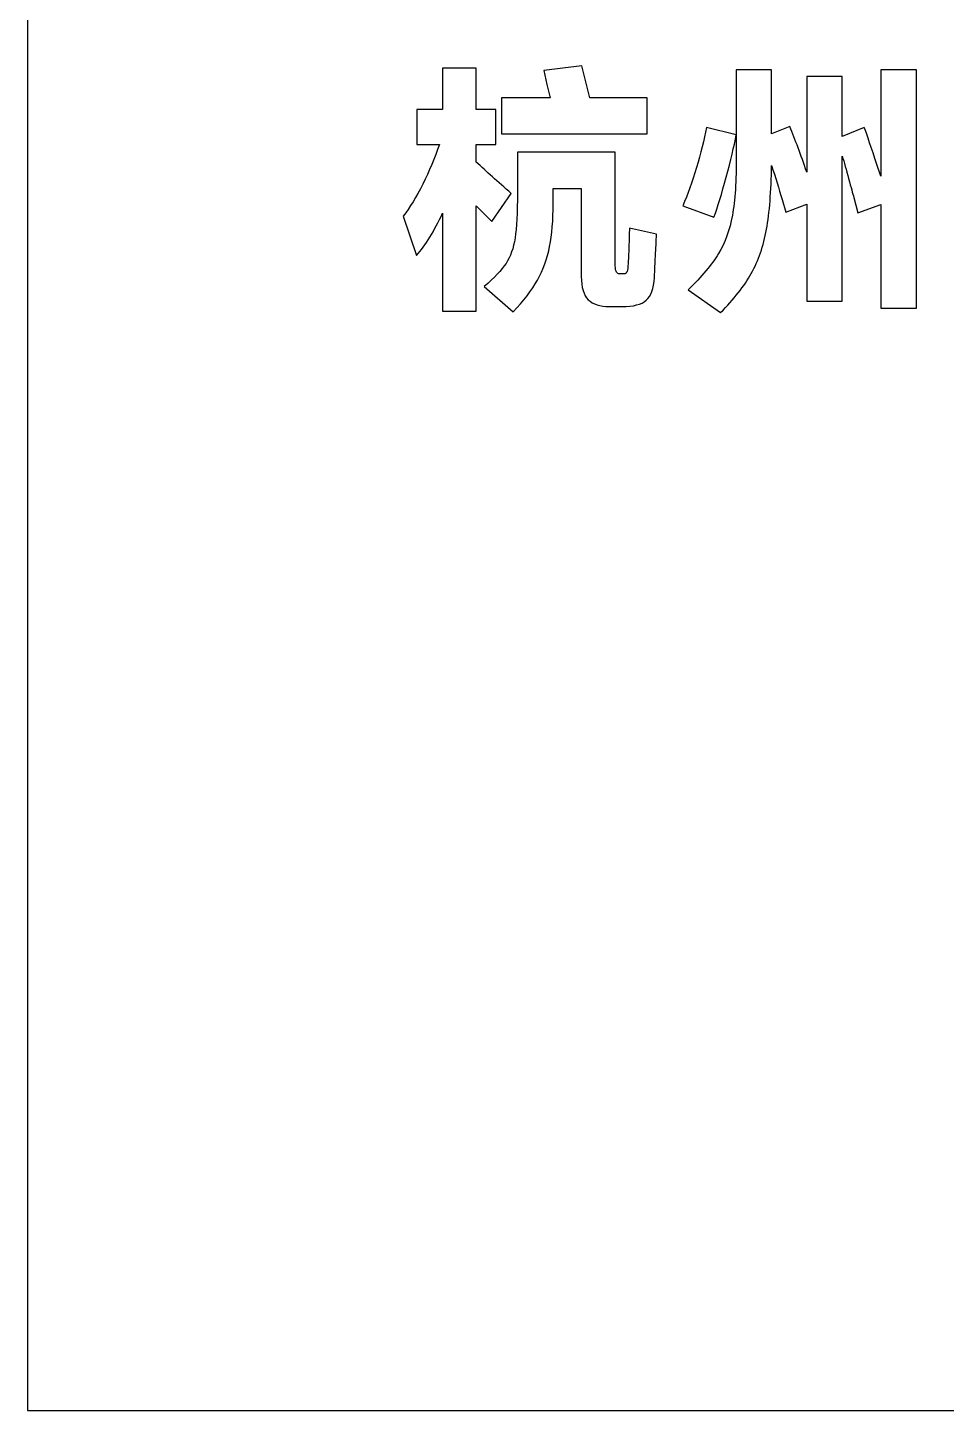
# Model space of a CAD drawing. Header units: centimetres. Extents: x -4.1 to 4.4, y -13.6 to 13.3.
# Drawn here: x -4.028 to -1.99, y -13.586 to -10.518 of the extents above; entities that cross this region are included whole.
import ezdxf

# ---------------------------------------------------------------- set-up
doc = ezdxf.new("R2010")
doc.units = ezdxf.units.CM
doc.header["$MEASUREMENT"] = 0
doc.layers.add('layer 1', color=7, linetype='Continuous')

msp = doc.modelspace()

# ---------------------------------------------------------------- linework, layer by layer
at = {"layer": 'layer 1', "color": 7}
msp.add_lwpolyline([(-4.02827, -13.58641), (4.35069, -13.58641), (4.35069, -5.20745), (-4.02827, -5.20745), (-4.02827, -13.58641)], close=True, dxfattribs=at)
at = {"layer": 'layer 1', "color": 250}
for points, knots in [([(-2.99795, -10.94796), (-2.99795, -10.94796), (-3.01427, -10.93164), (-3.01427, -10.93164), (-3.01427, -10.93164), (-3.01427, -10.93164), (-3.03292, -10.91357), (-3.03292, -10.91357), (-3.03292, -10.91357), (-3.03292, -10.91357), (-3.03292, -11.14734), (-3.03292, -11.14734), (-3.03292, -11.14734), (-3.03292, -11.14734), (-3.10754, -11.14734), (-3.10754, -11.14734), (-3.10754, -11.14734), (-3.10754, -11.14734), (-3.10754, -10.92931), (-3.10754, -10.92931), (-3.10754, -10.92931), (-3.1262, -10.96934), (-3.14544, -11.00082), (-3.16526, -11.02375), (-3.16526, -11.02375), (-3.16526, -11.02375), (-3.19499, -10.93631), (-3.19499, -10.93631), (-3.19499, -10.93631), (-3.18022, -10.91726), (-3.16574, -10.89355), (-3.15156, -10.86518), (-3.15156, -10.86518), (-3.13737, -10.83681), (-3.12503, -10.80747), (-3.11454, -10.77715), (-3.11454, -10.77715), (-3.11454, -10.77715), (-3.16468, -10.77715), (-3.16468, -10.77715), (-3.16468, -10.77715), (-3.16468, -10.77715), (-3.16468, -10.69962), (-3.16468, -10.69962), (-3.16468, -10.69962), (-3.16468, -10.69962), (-3.10754, -10.69962), (-3.10754, -10.69962), (-3.10754, -10.69962), (-3.10754, -10.69962), (-3.10754, -10.60809), (-3.10754, -10.60809), (-3.10754, -10.60809), (-3.10754, -10.60809), (-3.03292, -10.60809), (-3.03292, -10.60809), (-3.03292, -10.60809), (-3.03292, -10.60809), (-3.03292, -10.69962), (-3.03292, -10.69962), (-3.03292, -10.69962), (-3.03292, -10.69962), (-2.98978, -10.69962), (-2.98978, -10.69962), (-2.98978, -10.69962), (-2.98978, -10.69962), (-2.98978, -10.77715), (-2.98978, -10.77715), (-2.98978, -10.77715), (-2.98978, -10.77715), (-3.03292, -10.77715), (-3.03292, -10.77715), (-3.03292, -10.77715), (-3.03292, -10.77715), (-3.03292, -10.81621), (-3.03292, -10.81621), (-3.03292, -10.81621), (-3.01077, -10.83681), (-2.98493, -10.85994), (-2.95539, -10.88559), (-2.95539, -10.88559), (-2.95539, -10.88559), (-2.99795, -10.94796), (-2.99795, -10.94796)], [0, 0, 0, 0, 0.0454545, 0.0454545, 0.0454545, 0.0454545, 0.0909091, 0.0909091, 0.0909091, 0.0909091, 0.1363636, 0.1363636, 0.1363636, 0.1363636, 0.1818182, 0.1818182, 0.1818182, 0.1818182, 0.2272727, 0.2272727, 0.2272727, 0.2272727, 0.2727273, 0.2727273, 0.2727273, 0.2727273, 0.3181818, 0.3181818, 0.3181818, 0.3181818, 0.3636364, 0.3636364, 0.3636364, 0.3636364, 0.4090909, 0.4090909, 0.4090909, 0.4090909, 0.4545455, 0.4545455, 0.4545455, 0.4545455, 0.5, 0.5, 0.5, 0.5, 0.5454545, 0.5454545, 0.5454545, 0.5454545, 0.5909091, 0.5909091, 0.5909091, 0.5909091, 0.6363636, 0.6363636, 0.6363636, 0.6363636, 0.6818182, 0.6818182, 0.6818182, 0.6818182, 0.7272727, 0.7272727, 0.7272727, 0.7272727, 0.7727273, 0.7727273, 0.7727273, 0.7727273, 0.8181818, 0.8181818, 0.8181818, 0.8181818, 0.8636364, 0.8636364, 0.8636364, 0.8636364, 0.9090909, 0.9090909, 0.9090909, 0.9090909, 1, 1, 1, 1]), ([(-2.65399, -10.67397), (-2.65399, -10.67397), (-2.65399, -10.75325), (-2.65399, -10.75325), (-2.65399, -10.75325), (-2.65399, -10.75325), (-2.97696, -10.75325), (-2.97696, -10.75325), (-2.97696, -10.75325), (-2.97696, -10.75325), (-2.97696, -10.67397), (-2.97696, -10.67397), (-2.97696, -10.67397), (-2.97696, -10.67397), (-2.86911, -10.67397), (-2.86911, -10.67397), (-2.86911, -10.67397), (-2.86911, -10.67397), (-2.87611, -10.64424), (-2.87611, -10.64424), (-2.87611, -10.64424), (-2.87611, -10.64424), (-2.8831, -10.61334), (-2.8831, -10.61334), (-2.8831, -10.61334), (-2.8831, -10.61334), (-2.79857, -10.60285), (-2.79857, -10.60285), (-2.79857, -10.60285), (-2.79857, -10.60285), (-2.78108, -10.67397), (-2.78108, -10.67397), (-2.78108, -10.67397), (-2.78108, -10.67397), (-2.65399, -10.67397), (-2.65399, -10.67397)], [0, 0, 0, 0, 0.1, 0.1, 0.1, 0.1, 0.2, 0.2, 0.2, 0.2, 0.3, 0.3, 0.3, 0.3, 0.4, 0.4, 0.4, 0.4, 0.5, 0.5, 0.5, 0.5, 0.6, 0.6, 0.6, 0.6, 0.7, 0.7, 0.7, 0.7, 0.8, 0.8, 0.8, 0.8, 1, 1, 1, 1]), ([(-2.13515, -10.61159), (-2.13515, -10.61159), (-2.05587, -10.61159), (-2.05587, -10.61159), (-2.05587, -10.61159), (-2.05587, -10.61159), (-2.05587, -11.14034), (-2.05587, -11.14034), (-2.05587, -11.14034), (-2.05587, -11.14034), (-2.13515, -11.14034), (-2.13515, -11.14034), (-2.13515, -11.14034), (-2.13515, -11.14034), (-2.13515, -10.91065), (-2.13515, -10.91065), (-2.13515, -10.91065), (-2.13515, -10.91065), (-2.18645, -10.92873), (-2.18645, -10.92873), (-2.18645, -10.92873), (-2.18645, -10.92873), (-2.1952, -10.89491), (-2.1952, -10.89491), (-2.1952, -10.89491), (-2.19753, -10.88636), (-2.20132, -10.87237), (-2.20657, -10.85294), (-2.20657, -10.85294), (-2.21181, -10.83351), (-2.21657, -10.8168), (-2.22085, -10.8028), (-2.22085, -10.8028), (-2.22085, -10.8028), (-2.22085, -11.1246), (-2.22085, -11.1246), (-2.22085, -11.1246), (-2.22085, -11.1246), (-2.29955, -11.1246), (-2.29955, -11.1246), (-2.29955, -11.1246), (-2.29955, -11.1246), (-2.29955, -10.90949), (-2.29955, -10.90949), (-2.29955, -10.90949), (-2.29955, -10.90949), (-2.3456, -10.92756), (-2.3456, -10.92756), (-2.3456, -10.92756), (-2.3456, -10.92756), (-2.35435, -10.899), (-2.35435, -10.899), (-2.35435, -10.899), (-2.36134, -10.87529), (-2.36912, -10.85022), (-2.37767, -10.82379), (-2.37767, -10.82379), (-2.37844, -10.88131), (-2.38214, -10.92853), (-2.38874, -10.96545), (-2.38874, -10.96545), (-2.39535, -11.00238), (-2.40662, -11.03502), (-2.42256, -11.06339), (-2.42256, -11.06339), (-2.43849, -11.09176), (-2.46123, -11.12072), (-2.49076, -11.15026), (-2.49076, -11.15026), (-2.49076, -11.15026), (-2.56247, -11.09954), (-2.56247, -11.09954), (-2.56247, -11.09954), (-2.53254, -11.07039), (-2.5102, -11.04367), (-2.49543, -11.01938), (-2.49543, -11.01938), (-2.48066, -10.99509), (-2.47036, -10.96672), (-2.46453, -10.93426), (-2.46453, -10.93426), (-2.4587, -10.90181), (-2.45578, -10.8578), (-2.45578, -10.80222), (-2.45578, -10.80222), (-2.45578, -10.80222), (-2.45578, -10.61159), (-2.45578, -10.61159), (-2.45578, -10.61159), (-2.45578, -10.61159), (-2.37767, -10.61159), (-2.37767, -10.61159), (-2.37767, -10.61159), (-2.37767, -10.61159), (-2.37767, -10.75384), (-2.37767, -10.75384), (-2.37767, -10.75384), (-2.37767, -10.75384), (-2.33686, -10.73751), (-2.33686, -10.73751), (-2.33686, -10.73751), (-2.3252, -10.76627), (-2.31276, -10.79989), (-2.29955, -10.83837), (-2.29955, -10.83837), (-2.29955, -10.83837), (-2.29955, -10.62617), (-2.29955, -10.62617), (-2.29955, -10.62617), (-2.29955, -10.62617), (-2.22085, -10.62617), (-2.22085, -10.62617), (-2.22085, -10.62617), (-2.22085, -10.62617), (-2.22085, -10.75908), (-2.22085, -10.75908), (-2.22085, -10.75908), (-2.22085, -10.75908), (-2.17188, -10.73926), (-2.17188, -10.73926), (-2.17188, -10.73926), (-2.16527, -10.75714), (-2.15594, -10.78454), (-2.1439, -10.82146), (-2.1439, -10.82146), (-2.1439, -10.82146), (-2.13515, -10.84769), (-2.13515, -10.84769), (-2.13515, -10.84769), (-2.13515, -10.84769), (-2.13515, -10.61159), (-2.13515, -10.61159)], [0, 0, 0, 0, 0.0294118, 0.0294118, 0.0294118, 0.0294118, 0.0588235, 0.0588235, 0.0588235, 0.0588235, 0.0882353, 0.0882353, 0.0882353, 0.0882353, 0.1176471, 0.1176471, 0.1176471, 0.1176471, 0.1470588, 0.1470588, 0.1470588, 0.1470588, 0.1764706, 0.1764706, 0.1764706, 0.1764706, 0.2058824, 0.2058824, 0.2058824, 0.2058824, 0.2352941, 0.2352941, 0.2352941, 0.2352941, 0.2647059, 0.2647059, 0.2647059, 0.2647059, 0.2941176, 0.2941176, 0.2941176, 0.2941176, 0.3235294, 0.3235294, 0.3235294, 0.3235294, 0.3529412, 0.3529412, 0.3529412, 0.3529412, 0.3823529, 0.3823529, 0.3823529, 0.3823529, 0.4117647, 0.4117647, 0.4117647, 0.4117647, 0.4411765, 0.4411765, 0.4411765, 0.4411765, 0.4705882, 0.4705882, 0.4705882, 0.4705882, 0.5, 0.5, 0.5, 0.5, 0.5294118, 0.5294118, 0.5294118, 0.5294118, 0.5588235, 0.5588235, 0.5588235, 0.5588235, 0.5882353, 0.5882353, 0.5882353, 0.5882353, 0.6176471, 0.6176471, 0.6176471, 0.6176471, 0.6470588, 0.6470588, 0.6470588, 0.6470588, 0.6764706, 0.6764706, 0.6764706, 0.6764706, 0.7058824, 0.7058824, 0.7058824, 0.7058824, 0.7352941, 0.7352941, 0.7352941, 0.7352941, 0.7647059, 0.7647059, 0.7647059, 0.7647059, 0.7941176, 0.7941176, 0.7941176, 0.7941176, 0.8235294, 0.8235294, 0.8235294, 0.8235294, 0.8529412, 0.8529412, 0.8529412, 0.8529412, 0.8823529, 0.8823529, 0.8823529, 0.8823529, 0.9117647, 0.9117647, 0.9117647, 0.9117647, 0.9411765, 0.9411765, 0.9411765, 0.9411765, 1, 1, 1, 1]), ([(-2.57471, -10.91299), (-2.56383, -10.8885), (-2.55363, -10.86032), (-2.5441, -10.82846), (-2.5441, -10.82846), (-2.53458, -10.79659), (-2.5273, -10.76686), (-2.52224, -10.73926), (-2.52224, -10.73926), (-2.52224, -10.73926), (-2.45578, -10.75558), (-2.45578, -10.75558), (-2.45578, -10.75558), (-2.46084, -10.78162), (-2.46832, -10.81301), (-2.47823, -10.84973), (-2.47823, -10.84973), (-2.48814, -10.88646), (-2.49718, -10.9161), (-2.50534, -10.93864), (-2.50534, -10.93864), (-2.50534, -10.93864), (-2.57471, -10.91299), (-2.57471, -10.91299)], [0, 0, 0, 0, 0.1428571, 0.1428571, 0.1428571, 0.1428571, 0.2857143, 0.2857143, 0.2857143, 0.2857143, 0.4285714, 0.4285714, 0.4285714, 0.4285714, 0.5714286, 0.5714286, 0.5714286, 0.5714286, 0.7142857, 0.7142857, 0.7142857, 0.7142857, 1, 1, 1, 1]), ([(-2.63301, -10.97653), (-2.63301, -10.98741), (-2.63456, -11.01928), (-2.63767, -11.07214), (-2.63767, -11.07214), (-2.63923, -11.09662), (-2.64525, -11.11353), (-2.65574, -11.12286), (-2.65574, -11.12286), (-2.66624, -11.13218), (-2.68411, -11.13685), (-2.70938, -11.13685), (-2.70938, -11.13685), (-2.70938, -11.13685), (-2.73736, -11.13685), (-2.73736, -11.13685), (-2.73736, -11.13685), (-2.75835, -11.13685), (-2.77399, -11.13179), (-2.78429, -11.12169), (-2.78429, -11.12169), (-2.79459, -11.11158), (-2.79974, -11.09448), (-2.79974, -11.07039), (-2.79974, -11.07039), (-2.79974, -11.07039), (-2.79974, -10.87509), (-2.79974, -10.87509), (-2.79974, -10.87509), (-2.79974, -10.87509), (-2.86211, -10.87509), (-2.86211, -10.87509), (-2.86211, -10.87509), (-2.86211, -10.87509), (-2.86211, -10.90832), (-2.86211, -10.90832), (-2.86211, -10.90832), (-2.86211, -10.94524), (-2.86474, -10.97702), (-2.86998, -11.00364), (-2.86998, -11.00364), (-2.87523, -11.03026), (-2.88427, -11.05504), (-2.89709, -11.07797), (-2.89709, -11.07797), (-2.90992, -11.1009), (-2.92799, -11.12441), (-2.95131, -11.14851), (-2.95131, -11.14851), (-2.95131, -11.14851), (-3.01544, -11.09254), (-3.01544, -11.09254), (-3.01544, -11.09254), (-2.99289, -11.07311), (-2.97667, -11.05591), (-2.96676, -11.04095), (-2.96676, -11.04095), (-2.95685, -11.02599), (-2.95014, -11.00723), (-2.94665, -10.98469), (-2.94665, -10.98469), (-2.94315, -10.96215), (-2.9414, -10.92853), (-2.9414, -10.88384), (-2.9414, -10.88384), (-2.9414, -10.88384), (-2.9414, -10.79406), (-2.9414, -10.79406), (-2.9414, -10.79406), (-2.9414, -10.79406), (-2.72453, -10.79406), (-2.72453, -10.79406), (-2.72453, -10.79406), (-2.72453, -10.79406), (-2.72453, -11.04066), (-2.72453, -11.04066), (-2.72453, -11.04066), (-2.72453, -11.04882), (-2.72395, -11.05465), (-2.72278, -11.05815), (-2.72278, -11.05815), (-2.72162, -11.06164), (-2.71968, -11.06359), (-2.71695, -11.06398), (-2.71695, -11.06398), (-2.71695, -11.06398), (-2.70355, -11.06398), (-2.70355, -11.06398), (-2.70355, -11.06398), (-2.70121, -11.06359), (-2.69947, -11.06184), (-2.6983, -11.05873), (-2.6983, -11.05873), (-2.69713, -11.05562), (-2.69636, -11.04979), (-2.69597, -11.04124), (-2.69597, -11.04124), (-2.6948, -11.02958), (-2.69383, -11.00335), (-2.69305, -10.96254), (-2.69305, -10.96254), (-2.69305, -10.96254), (-2.63301, -10.97653), (-2.63301, -10.97653)], [0, 0, 0, 0, 0.037037, 0.037037, 0.037037, 0.037037, 0.0740741, 0.0740741, 0.0740741, 0.0740741, 0.1111111, 0.1111111, 0.1111111, 0.1111111, 0.1481481, 0.1481481, 0.1481481, 0.1481481, 0.1851852, 0.1851852, 0.1851852, 0.1851852, 0.2222222, 0.2222222, 0.2222222, 0.2222222, 0.2592593, 0.2592593, 0.2592593, 0.2592593, 0.2962963, 0.2962963, 0.2962963, 0.2962963, 0.3333333, 0.3333333, 0.3333333, 0.3333333, 0.3703704, 0.3703704, 0.3703704, 0.3703704, 0.4074074, 0.4074074, 0.4074074, 0.4074074, 0.4444444, 0.4444444, 0.4444444, 0.4444444, 0.4814815, 0.4814815, 0.4814815, 0.4814815, 0.5185185, 0.5185185, 0.5185185, 0.5185185, 0.5555556, 0.5555556, 0.5555556, 0.5555556, 0.5925926, 0.5925926, 0.5925926, 0.5925926, 0.6296296, 0.6296296, 0.6296296, 0.6296296, 0.6666667, 0.6666667, 0.6666667, 0.6666667, 0.7037037, 0.7037037, 0.7037037, 0.7037037, 0.7407407, 0.7407407, 0.7407407, 0.7407407, 0.7777778, 0.7777778, 0.7777778, 0.7777778, 0.8148148, 0.8148148, 0.8148148, 0.8148148, 0.8518519, 0.8518519, 0.8518519, 0.8518519, 0.8888889, 0.8888889, 0.8888889, 0.8888889, 0.9259259, 0.9259259, 0.9259259, 0.9259259, 1, 1, 1, 1])]:
    msp.add_open_spline(points, degree=3, knots=knots, dxfattribs=at)

doc.saveas('drawing.dxf')
